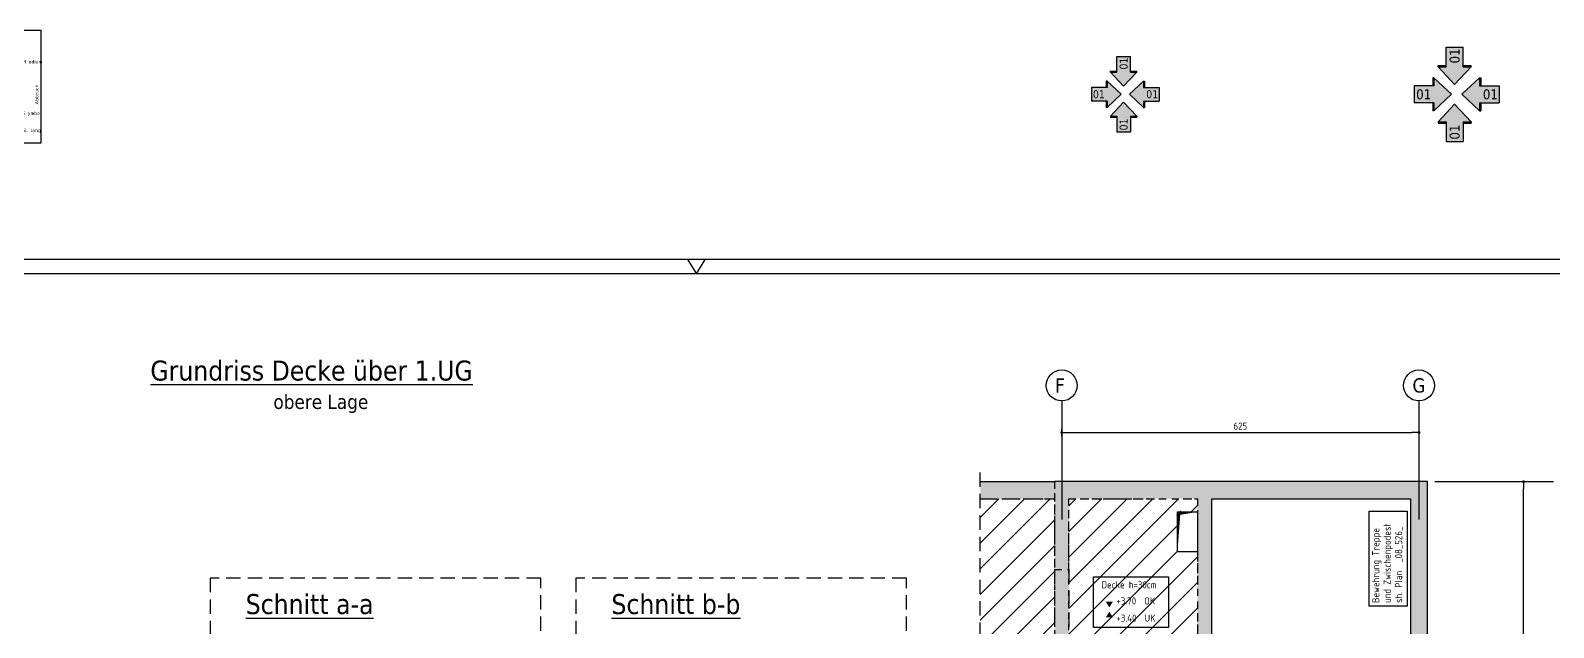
# Model space of a CAD drawing. Extents: x -4 to 88.1, y -7.1 to 49.1.
# Drawn here: x 24.06 to 50.71, y 35.61 to 46.06 of the extents above; entities that cross this region are included whole.
import ezdxf
from ezdxf.enums import TextEntityAlignment as Align

# ---------------------------------------------------------------- set-up
doc = ezdxf.new("R2010")
doc.units = 0
doc.header["$LTSCALE"] = 0.5
for name, pattern in [('AUSGEZOGEN', [1000.01, 1000, 0.01]), ('DASHED', [0.75, 0.5, -0.25]), ('DOT', [0.175, 0.05, -0.125]), ('STRICHLINIE', [0.75, 0.5, -0.25]), ('VERDECKT', [0.375, 0.25, -0.125])]:
    doc.linetypes.add(name, pattern=pattern)
for name, color, linetype in [('ACHSEN', 7, 'Continuous'), ('AFU', 7, 'Continuous'), ('BETON', 7, 'Continuous'), ('Brüstung EG', 7, 'Continuous'), ('DD', 7, 'Continuous'), ('DETAIL', 7, 'Continuous'), ('EG', 7, 'Continuous'), ('grau_hell', 7, 'Continuous'), ('grau_mittel', 7, 'Continuous'), ('HILFE', 7, 'Continuous'), ('INDEX', 7, 'Continuous'), ('koten', 7, 'Continuous'), ('MASSE', 7, 'Continuous'), ('OBJEKT', 7, 'Continuous'), ('RAHMEN', 7, 'Continuous'), ('RND_BILD', 7, 'Continuous'), ('SCHATTEN', 7, 'Continuous'), ('SCHRAFF', 7, 'Continuous'), ('SFP_Achsen', 7, 'Continuous'), ('TEXT', 7, 'Continuous'), ('VERDECKT', 7, 'Continuous')]:
    doc.layers.add(name, color=color, linetype=linetype)
doc.styles.add('helv', font='tahoma.ttf')
doc.styles.add('txt', font='isocp.shx')
doc.linetypes.add('ABBRUCH', pattern='A,0.15,-0.15,["x",Standard,S=0.07,R=0,X=-0.1,Y=-0.0238],-0.005', length=0.305)
doc.linetypes.add('AFU_50M', pattern='A,0.45,["/",Standard,S=0.2,R=0,X=-0.01,Y=-0.1],0.07,["/",Standard,S=0.2,R=0,X=-0.01,Y=-0.1],0.45', length=0.97)
doc.linetypes.add('AFU_50S', pattern='A,0,-0.15,["/",Standard,S=0.2,R=0,X=-0.01,Y=-0.1],0,-0.07,["/",Standard,S=0.2,R=0,X=-0.01,Y=-0.1],-0.15', length=0.37)
doc.linetypes.add('AFU_50SL', pattern='A,0,-0.75,["/",Standard,S=0.2,R=0,X=-0.01,Y=-0.1],0,-0.07,["/",Standard,S=0.2,R=0,X=-0.01,Y=-0.1],-0.75', length=1.57)
doc.dimstyles.new('DOT_I', dxfattribs={"dimscale": 0.5, "dimtxt": 0.25, "dimasz": 0.25, "dimexe": 0.1, "dimexo": 0.3, "dimgap": 0.1, "dimtad": 1, "dimdec": 3, "dimzin": 3, "dimtxsty": 'txt', "dimblk": 'DOT', "dimblk1": 'DOT', "dimblk2": 'DOT', "dimsah": 1, "dimcen": 0.1, "dimse1": 1, "dimse2": 1, "dimazin": 0, "dimtfac": 1, "dimtdec": 4, "dimtix": 1, "dimtmove": 2, "dimatfit": 3, "dimfxl": 0, "dimtvp": 1, "dimtolj": 1, "dimtzin": 0, "dimarcsym": 0})

# ---------------------------------------------------------------- blocks, each defined once
blk = doc.blocks.new('DOT')
at = {"layer": 'MASSE', "color": 7, "linetype": 'Continuous'}
for p, q in [((0, 0), (-1, 0)), ((0, 0.54), (0, -0.54))]:
    blk.add_line(p, q, dxfattribs=at)
at = {"layer": 'MASSE', "color": 7, "linetype": 'Continuous', "const_width": 0.2}
blk.add_lwpolyline([(-0.1, 0, 1), (0.1, 0, 1)], format="xyb", close=True, dxfattribs=at)
blk = doc.blocks.new('*D23')
at = {"layer": 'Defpoints', "color": 0, "linetype": 'AUSGEZOGEN', "transparency": 16777216}
for p in [(42.104, 39.022), (48.354, 39.022), (48.354, 39.022)]:
    blk.add_point(p, dxfattribs=at)
at = {"layer": 'MASSE', "color": 0, "linetype": 'AUSGEZOGEN', "lineweight": -2, "transparency": 16777216}
blk.add_line((42.229, 39.022), (48.229, 39.022), dxfattribs=at)
at = {"layer": 'MASSE', "color": 0, "linetype": 'AUSGEZOGEN', "lineweight": -2, "transparency": 16777216, "xscale": 0.125, "yscale": 0.125, "zscale": 0.125, "rotation": 180}
blk.add_blockref('DOT', (42.104, 39.022), dxfattribs=at)
at = {"layer": 'MASSE', "color": 0, "linetype": 'AUSGEZOGEN', "lineweight": -2, "transparency": 16777216, "xscale": 0.125, "yscale": 0.125, "zscale": 0.125}
blk.add_blockref('DOT', (48.354, 39.022), dxfattribs=at)
at = {"layer": 'MASSE', "color": 0, "linetype": 'AUSGEZOGEN', "transparency": 16777216, "insert": (45.229, 39.135), "char_height": 0.125, "attachment_point": 5, "style": 'txt'}
blk.add_mtext('\\A1;625', dxfattribs=at)
blk = doc.blocks.new('*D24')
at = {"layer": 'Defpoints', "color": 0, "linetype": 'AUSGEZOGEN', "transparency": 16777216}
for p in [(50.183, 38.163), (50.183, 38.163), (50.183, 30.038)]:
    blk.add_point(p, dxfattribs=at)
at = {"layer": 'MASSE', "color": 0, "linetype": 'AUSGEZOGEN', "lineweight": -2, "transparency": 16777216}
blk.add_line((50.183, 30.163), (50.183, 38.038), dxfattribs=at)
at = {"layer": 'MASSE', "color": 0, "linetype": 'AUSGEZOGEN', "lineweight": -2, "transparency": 16777216, "xscale": 0.125, "yscale": 0.125, "zscale": 0.125}
for p, rotation in [((50.183, 38.163), 90), ((50.183, 30.038), 270)]:
    blk.add_blockref('DOT', p, dxfattribs=dict(at, rotation=rotation))
at = {"layer": 'MASSE', "color": 0, "linetype": 'AUSGEZOGEN', "transparency": 16777216, "insert": (50.061, 34.1), "char_height": 0.125, "attachment_point": 5, "rotation": 90, "style": 'txt'}
blk.add_mtext('\\A1;812,5', dxfattribs=at)
blk = doc.blocks.new('okrd_o')
at = {"layer": 'koten', "color": 7, "linetype": 'Continuous'}
blk.add_solid([(-0.125, 0.202), (0.125, 0.202), (0, 0)], dxfattribs=at)
at = {"layer": 'koten', "style": 'txt'}
blk.add_attdef('OKRD', (0.25, 0.1), '', height=0.25, dxfattribs=at)
blk = doc.blocks.new('okrd_u')
at = {"layer": 'koten', "color": 7, "linetype": 'Continuous'}
blk.add_solid([(-0.125, -0.202), (0.125, -0.202), (0, 0)], dxfattribs=at)
at = {"layer": 'koten', "style": 'txt'}
blk.add_attdef('OKRD', (0.25, -0.35), '', height=0.25, dxfattribs=at)
blk = doc.blocks.new('DINA0')
at = {"layer": 'RAHMEN'}
blk.add_line((118.9, 84.1), (0, 84.1), dxfattribs=at)
at = {"layer": 'RAHMEN', "color": 7, "linetype": 'Continuous'}
for p, q in [((59.14, 84.1), (59.45, 83.6)), ((59.45, 83.6), (59.76, 84.1))]:
    blk.add_line(p, q, dxfattribs=at)
at = {"layer": 'RAHMEN', "color": 5}
blk.add_line((118.4, 83.6), (2, 83.6), dxfattribs=at)
blk = doc.blocks.new('hin_ind5')
at = {"layer": 'grau_hell', "linetype": 'AUSGEZOGEN'}
h = blk.add_hatch(color=9, dxfattribs=at)
h.dxf.hatch_style = 2
h.paths.add_polyline_path([(0, 0), (0.619, -0.577), (0.619, -0.3), (1.306, -0.3), (1.306, 0.3), (0.619, 0.3), (0.619, 0.577)])
h.paths.add_polyline_path([(0.34, -0.274), (1.311, -0.274), (1.311, 0.274), (0.34, 0.274)], flags=9)
at = {"layer": 'OBJEKT', "linetype": 'AUSGEZOGEN'}
for points in [[(0.619, 0.3), (0.66, 0.3), (0.66, 0.577), (0.619, 0.577)], [(0.619, -0.577), (0.66, -0.577), (0.66, -0.3), (0.619, -0.3)]]:
    blk.add_hatch(color=1, dxfattribs=at).paths.add_polyline_path(points)
at = {"layer": 'OBJEKT', "color": 1, "linetype": 'AUSGEZOGEN'}
for p, q in [((0, 0), (0.619, 0.577)), ((0.619, 0.577), (0.619, 0.3)), ((0.619, 0.577), (0.66, 0.577)), ((0.66, 0.577), (0.66, 0.3)), ((0, 0), (0.619, -0.577)), ((0.619, 0.3), (1.306, 0.3)), ((1.306, 0.3), (1.306, -0.3)), ((0.619, -0.3), (0.619, -0.577)), ((0.619, -0.3), (1.306, -0.3)), ((0.66, -0.3), (0.66, -0.577))]:
    blk.add_line(p, q, dxfattribs=at)
at = {"layer": 'OBJEKT', "color": 7, "linetype": 'AUSGEZOGEN'}
blk.add_line((0.619, -0.577), (0.66, -0.577), dxfattribs=at)
at = {"layer": 'INDEX', "color": 1, "linetype": 'Continuous', "style": 'helv'}
blk.add_attdef('INDEX', text='', height=0.35, rotation=360, dxfattribs=at).set_placement((1.259, 0), align=Align.MIDDLE_RIGHT)

msp = doc.modelspace()

# ---------------------------------------------------------------- hatches: boundary and pattern name
at = {"layer": 'grau_hell', "linetype": 'AUSGEZOGEN'}
h = msp.add_hatch(dxfattribs=at)
h.set_pattern_fill('ANSI31', color=9, scale=0.1, style=0, double=1)
h.paths.add_polyline_path([(17.3044, 31.697), (17.3044, 37.8627), (15.9794, 37.8627), (15.9794, 36.6227), (15.9794, 35.4877), (15.9794, 31.0327), (16.1694, 31.0327), (16.1694, 30.8527), (15.9794, 30.8527), (15.9794, 29.9127), (15.9794, 28.2877), (20.8744, 28.2877), (21.2744, 28.2877), (21.6294, 28.2877), (22.5144, 28.2877), (25.2794, 28.2877), (25.2794, 28.0377), (25.0294, 28.0377), (25.0294, 27.5077), (25.2794, 27.5077), (25.2794, 27.7577), (25.5294, 27.7577), (25.5294, 27.5077), (29.2669, 27.5077), (29.2669, 23.9127), (36.1544, 23.9127), (36.1544, 27.6877), (35.7044, 27.6877), (35.7044, 28.1377), (36.1544, 28.1377), (36.1544, 28.2877), (37.7844, 28.2877), (38.3844, 28.2877), (40.9294, 28.2877), (40.9294, 28.8377), (40.9294, 29.9127), (40.9294, 30.1627), (41.9794, 30.1627), (41.9794, 35.4877), (41.9794, 36.6227), (41.9794, 37.8627), (40.6794, 37.8627), (40.6794, 31.697)])
h.paths.add_polyline_path([(24.5294, 30.6627), (24.5294, 29.9677), (24.2794, 29.9677), (24.2794, 30.6627)], flags=16)
h.paths.add_polyline_path([(25.9294, 30.6627), (26.1794, 30.6627), (26.1794, 30.4627), (26.3794, 30.4627), (26.3794, 30.2627), (26.1794, 30.2627), (26.1794, 29.9677), (25.9294, 29.9677)], flags=16)
h.paths.add_polyline_path([(23.6144, 31.0327), (23.6144, 30.8527), (23.4344, 30.8527), (23.4344, 31.0327)], flags=16)
h.paths.add_polyline_path([(23.2744, 31.0327), (23.2744, 30.8527), (23.0944, 30.8527), (23.0944, 31.0327)], flags=16)
h.paths.add_polyline_path([(22.4294, 30.6627), (22.4294, 29.9677), (22.1794, 29.9677), (22.1794, 30.6627)], flags=16)
h.paths.add_polyline_path([(28.0294, 30.6627), (28.2794, 30.6627), (28.2794, 29.9677), (28.0294, 29.9677)], flags=16)
h.paths.add_polyline_path([(27.9844, 28.1377), (28.4844, 28.1377), (28.4844, 27.6777), (27.9844, 27.6777)], flags=16)
h.paths.add_polyline_path([(20.7794, 30.6627), (20.7794, 29.9677), (20.5294, 29.9677), (20.5294, 30.6627)], flags=16)
h.paths.add_polyline_path([(29.6794, 30.6627), (29.9294, 30.6627), (29.9294, 30.4627), (30.1294, 30.4627), (30.1294, 30.2627), (29.9294, 30.2627), (29.9294, 29.9677), (29.6794, 29.9677)], flags=16)
h.paths.add_polyline_path([(28.8244, 28.1377), (29.2444, 28.1377), (29.2444, 27.7177), (28.8244, 27.7177)], flags=16)
h.paths.add_polyline_path([(30.5894, 31.0327), (30.7694, 31.0327), (30.7694, 30.8527), (30.5894, 30.8527)], flags=16)
h.paths.add_polyline_path([(30.9344, 31.0327), (31.1144, 31.0327), (31.1144, 30.8527), (30.9344, 30.8527)], flags=16)
h.paths.add_polyline_path([(18.6794, 30.6627), (18.6794, 29.9677), (18.4294, 29.9677), (18.4294, 30.6627)], flags=16)
h.paths.add_polyline_path([(31.7794, 30.6627), (32.0294, 30.6627), (32.0294, 29.9677), (31.7794, 29.9677)], flags=16)
h.paths.add_polyline_path([(31.8044, 28.1377), (32.3044, 28.1377), (32.3044, 27.6377), (31.8044, 27.6377)], flags=16)
h.paths.add_polyline_path([(16.8388, 30.7777), (16.8388, 30.5977), (16.6588, 30.5977), (16.6588, 30.7777)], flags=16)
h.paths.add_polyline_path([(33.4294, 30.6627), (33.6794, 30.6627), (33.6794, 29.9677), (33.4294, 29.9677)], flags=16)
h.paths.add_polyline_path([(33.2094, 28.0777), (33.5094, 28.0777), (33.5094, 27.7777), (33.2094, 27.7777)], flags=16)
h.paths.add_polyline_path([(35.5294, 30.6627), (35.7794, 30.6627), (35.7794, 29.9677), (35.5294, 29.9677)], flags=16)
h.paths.add_polyline_path([(37.1794, 30.6627), (37.4294, 30.6627), (37.4294, 29.9677), (37.1794, 29.9677)], flags=16)
h.paths.add_polyline_path([(38.0944, 31.0327), (38.2744, 31.0327), (38.2744, 30.8527), (38.0944, 30.8527)], flags=16)
h.paths.add_polyline_path([(38.4344, 31.0327), (38.6144, 31.0327), (38.6144, 30.8527), (38.4344, 30.8527)], flags=16)
h.paths.add_polyline_path([(39.2794, 30.6627), (39.5294, 30.6627), (39.5294, 29.9677), (39.2794, 29.9677)], flags=16)
h.paths.add_polyline_path([(41.1188, 30.7777), (41.2988, 30.7777), (41.2988, 30.5977), (41.1188, 30.5977)], flags=16)
h = msp.add_hatch(dxfattribs=at)
h.set_pattern_fill('ANSI31', color=9, scale=0.1, style=0, double=1)
h.paths.add_polyline_path([(43.9294, 35.3377), (44.4794, 35.3377), (44.4794, 36.9327), (44.1294, 36.9327), (44.1294, 37.6327), (44.4794, 37.6327), (44.4794, 37.8627), (42.2294, 37.8627), (42.2295, 30.1627), (43.4444, 30.1627), (44.4794, 30.1627), (44.4794, 31.0227), (44.2294, 31.0227), (44.2294, 33.2727), (44.4794, 33.2727), (44.4794, 33.9777), (43.9294, 33.9777)])
at = {"layer": 'grau_mittel'}
for points in [[(41.9794, 37.8627), (41.9794, 38.1627), (40.6794, 38.1627), (40.6794, 37.8627)], [(44.7294, 29.9127), (44.7294, 33.6727), (44.7294, 37.8627), (48.2044, 37.8627), (48.2044, 33.6727), (48.2044, 33.1627), (48.5044, 33.1627), (48.5044, 33.1627), (48.5044, 38.1627), (41.9794, 38.1627), (41.9794, 36.6227), (42.2294, 36.6227), (42.2294, 37.8627), (44.4794, 37.8627), (44.4794, 30.1627), (43.3544, 30.1627), (43.3544, 29.9127)]]:
    msp.add_hatch(color=61, dxfattribs=at).paths.add_polyline_path(points)
h = msp.add_hatch(color=61, dxfattribs=at)
h.paths.add_polyline_path([(42.2294, 36.6227), (41.9794, 36.6227), (41.9794, 35.4877), (42.2294, 35.4877)])
h.paths.add_polyline_path([(43.3544, 29.9127), (43.3544, 30.1627), (42.2294, 30.1627), (42.2294, 29.9127)])
h.paths.add_polyline_path([(41.1794, 29.9127), (40.9294, 29.9127), (40.9294, 28.8377), (41.1794, 28.8377)])
at = {"layer": 'SCHRAFF', "linetype": 'AUSGEZOGEN'}
h = msp.add_hatch(dxfattribs=at)
h.set_pattern_fill('DOTS', scale=0.8, double=1)
h.set_pattern_definition([(0, (-69.080496, 378.069226), (0.025, 0.05), [0, -0.05])])
h.paths.add_polyline_path([(48.5044, 38.1627), (41.9794, 38.1627), (41.9794, 29.9127), (43.4444, 29.9127), (43.4444, 30.1627), (42.2295, 30.1627), (42.2294, 37.8627), (44.4794, 37.8627), (44.4794, 30.1627), (44.3294, 30.1627), (44.3294, 29.9127), (44.7294, 29.9127), (44.7294, 37.8627), (48.2044, 37.8627), (48.2044, 33.1627), (48.5044, 33.1627)])

# ---------------------------------------------------------------- linework, layer by layer
at = {"layer": 'ACHSEN', "color": 140, "linetype": 'AUSGEZOGEN'}
for p, q in [((42.1044, 39.5759), (42.1044, 37.5029)), ((48.3544, 39.5759), (48.3544, 37.5029)), ((48.6323, 38.1627), (50.7083, 38.1627))]:
    msp.add_line(p, q, dxfattribs=at)
at = {"layer": 'AFU', "color": 8, "linetype": 'ABBRUCH'}
msp.add_lwpolyline([(20.3948, 44.0921), (24.2494, 44.0921), (24.2494, 46.0589), (20.3948, 46.0589)], close=True, dxfattribs=at)
at = {"layer": 'BETON', "color": 6, "linetype": 'AUSGEZOGEN'}
msp.add_line((40.6794, 38.1627), (41.9794, 38.1627), dxfattribs=at)
at = {"layer": 'BETON', "color": 6, "linetype": 'AUSGEZOGEN', "lineweight": -2}
for p, q in [((48.5044, 38.1627), (41.9794, 38.1627)), ((48.5044, 33.1627), (48.5044, 38.1627)), ((44.7294, 33.6727), (44.7294, 37.8627)), ((44.7294, 37.8627), (48.2044, 37.8627)), ((48.2044, 37.8627), (48.2044, 33.6727))]:
    msp.add_line(p, q, dxfattribs=at)
at = {"layer": 'Brüstung EG', "color": 102, "linetype": 'DOT'}
for p, q in [((40.6794, 38.1627), (41.9794, 38.1627)), ((40.6794, 37.8627), (41.9794, 37.8627))]:
    msp.add_line(p, q, dxfattribs=at)
at = {"layer": 'DD', "color": 7, "linetype": 'AUSGEZOGEN'}
msp.add_lwpolyline([(44.1294, 37.6327), (44.4794, 37.6327), (44.4794, 36.9327), (44.1294, 36.9327)], close=True, dxfattribs=at)
at = {"layer": 'DETAIL', "color": 102, "linetype": 'STRICHLINIE'}
for points in [[(27.2098, 36.476), (27.2098, 32.5509), (32.9905, 32.5509), (32.9905, 36.476)], [(33.6078, 36.476), (33.6078, 32.5509), (39.3884, 32.5509), (39.3884, 36.476)]]:
    msp.add_lwpolyline(points, close=True, dxfattribs=at)
at = {"layer": 'EG', "color": 0, "linetype": 'DOT', "lineweight": -2}
for p, q in [((48.5044, 38.1627), (41.9794, 38.1627)), ((41.9794, 38.1627), (41.9794, 29.9127)), ((48.5044, 33.1627), (48.5044, 38.1627)), ((42.2295, 30.1627), (42.2294, 37.8627)), ((42.2294, 37.8627), (44.4794, 37.8627)), ((44.4794, 37.8627), (44.4794, 30.1627)), ((44.7294, 29.9127), (44.7294, 37.8627)), ((44.7294, 37.8627), (48.2044, 37.8627)), ((48.2044, 37.8627), (48.2044, 33.1627))]:
    msp.add_line(p, q, dxfattribs=at)
at = {"layer": 'HILFE', "color": 102, "linetype": 'DASHED'}
msp.add_line((40.6794, 31.697), (40.6794, 38.4278), dxfattribs=at)
at = {"layer": 'OBJEKT', "color": 1, "linetype": 'AUSGEZOGEN'}
msp.add_lwpolyline([(42.6636, 36.4988), (43.9755, 36.4988), (43.9755, 35.6097), (42.6636, 35.6097)], close=True, dxfattribs=at)
at = {"layer": 'SCHATTEN', "color": 1, "linetype": 'AUSGEZOGEN'}
msp.add_lwpolyline([(44.1294, 36.9327, 0, 0.0531, 0), (44.156, 37.6317, 0, 0, 0), (44.1318, 37.6042, 0.0571, 0, 0), (44.4794, 37.6327, 0, 0, 0)], format="xyseb", dxfattribs=at)
at = {"layer": 'SFP_Achsen', "color": 7, "linetype": 'AUSGEZOGEN'}
for centre in [(42.1044, 39.8464), (48.3544, 39.8464)]:
    msp.add_circle(centre, 0.2705, dxfattribs=at)
at = {"layer": 'TEXT', "color": 7, "linetype": 'AUSGEZOGEN'}
msp.add_lwpolyline([(47.4807, 35.9855), (47.4807, 37.6466), (48.1495, 37.6466), (48.1495, 35.9855)], close=True, dxfattribs=at)
at = {"layer": 'VERDECKT', "color": 7, "linetype": 'VERDECKT', "lineweight": -2}
for p, q in [((41.9794, 38.1627), (41.9794, 36.6227)), ((42.2294, 36.6227), (42.2294, 37.8627)), ((42.2294, 37.8627), (44.4794, 37.8627)), ((44.4794, 37.8627), (44.4794, 30.1627)), ((41.9794, 36.6227), (42.2294, 36.6227))]:
    msp.add_line(p, q, dxfattribs=at)
at = {"layer": 'VERDECKT', "color": 7, "linetype": 'DASHED'}
for p, q in [((40.6794, 37.8627), (41.9794, 37.8627)), ((41.9794, 36.6227), (41.9794, 35.4877)), ((42.2294, 36.6227), (42.2294, 35.4877))]:
    msp.add_line(p, q, dxfattribs=at)

# ---------------------------------------------------------------- block references
at = {"layer": 'koten', "color": 6, "linetype": 'AUSGEZOGEN', "xscale": 0.5, "yscale": 0.5, "zscale": 0.5}
for name, p, values in [('okrd_o', (42.9379, 35.9626), {'OKRD': '+3.70  OK'}), ('okrd_u', (42.9379, 35.8876), {'OKRD': '+3.40  UK'})]:
    msp.add_blockref(name, p, dxfattribs=at).add_auto_attribs(values)
at = {"layer": 'RAHMEN', "color": 7, "xscale": 0.5, "yscale": 0.5, "zscale": 0.5}
msp.add_blockref('DINA0', (5.9889, 0), dxfattribs=at)
at = {"layer": 'RND_BILD', "color": 7, "linetype": 'AUSGEZOGEN', "rotation": 90}
for p, xscale, yscale, zscale in [((43.1877, 45.0813), 0.4, 0.4, 0.4), ((48.978, 45.1147), 0.5, 0.5, 0.5)]:
    msp.add_blockref('hin_ind5', p, dxfattribs=dict(at, xscale=xscale, yscale=yscale, zscale=zscale)).add_auto_attribs({'INDEX': '01'})
at = {"layer": 'RND_BILD', "color": 7, "linetype": 'AUSGEZOGEN'}
ref = msp.add_blockref('hin_ind5', (43.1456, 44.943), dxfattribs=dict(at, xscale=-0.4, yscale=0.4, zscale=0.4))
ref.add_attrib('INDEX', '01', dxfattribs={"layer": 'INDEX', "color": 1, "linetype": 'Continuous', "height": 0.14, "style": 'helv'}).set_placement((42.8599, 44.943), align=Align.MIDDLE_RIGHT)
for p, xscale, yscale, zscale in [((43.2895, 44.943), 0.4, 0.4, 0.4), ((49.1052, 44.9419), 0.5, 0.5, 0.5)]:
    msp.add_blockref('hin_ind5', p, dxfattribs=dict(at, xscale=xscale, yscale=yscale, zscale=zscale)).add_auto_attribs({'INDEX': '01'})
ref = msp.add_blockref('hin_ind5', (48.9254, 44.9419), dxfattribs=dict(at, xscale=-0.5, yscale=0.5, zscale=0.5))
ref.add_attrib('INDEX', '01', dxfattribs={"layer": 'INDEX', "color": 1, "linetype": 'Continuous', "height": 0.175, "style": 'helv'}).set_placement((48.5682, 44.9419), align=Align.MIDDLE_RIGHT)
ref = msp.add_blockref('hin_ind5', (43.1877, 44.8048), dxfattribs=dict(at, xscale=-0.4, yscale=0.4, zscale=0.4, rotation=90))
ref.add_attrib('INDEX', '01', dxfattribs={"layer": 'INDEX', "color": 1, "linetype": 'Continuous', "height": 0.14, "rotation": 90, "style": 'helv'}).set_placement((43.1877, 44.519), align=Align.MIDDLE_RIGHT)
ref = msp.add_blockref('hin_ind5', (48.978, 44.7691), dxfattribs=dict(at, xscale=-0.5, yscale=0.5, zscale=0.5, rotation=90))
ref.add_attrib('INDEX', '01', dxfattribs={"layer": 'INDEX', "color": 1, "linetype": 'Continuous', "height": 0.175, "rotation": 90, "style": 'helv'}).set_placement((48.978, 44.4119), align=Align.MIDDLE_RIGHT)

# ---------------------------------------------------------------- texts
at = {"layer": 'AFU', "color": 8, "linetype": 'AFU_50M', "style": 'txt'}
msp.add_text('AFU 50M edium', height=0.0625, dxfattribs=at).set_placement((23.6046, 45.4806))
at = {"layer": 'AFU', "color": 8, "linetype": 'ABBRUCH', "style": 'txt'}
msp.add_text('Abbruch', height=0.0625, rotation=90, dxfattribs=at).set_placement((24.2041, 44.7616))
at = {"layer": 'AFU', "color": 8, "linetype": 'AFU_50S', "style": 'txt'}
msp.add_text('AFU 50S ymbol', height=0.0625, dxfattribs=at).set_placement((23.6046, 44.5806))
at = {"layer": 'AFU', "color": 8, "linetype": 'AFU_50SL', "style": 'txt'}
msp.add_text('AFU 50SL lang', height=0.0625, dxfattribs=at).set_placement((23.6046, 44.2806))
at = {"layer": 'SFP_Achsen', "color": 6, "linetype": 'AUSGEZOGEN', "style": 'helv'}
for s, p in [('F', (41.9904, 39.722)), ('G', (48.2404, 39.722))]:
    msp.add_text(s, height=0.25, dxfattribs=at).set_placement(p)
at = {"layer": 'TEXT', "color": 5, "linetype": 'AUSGEZOGEN', "style": 'helv'}
for s, p in [('%%UGrundriss Decke über 1.UG', (26.1624, 39.9322)), ('%%uSchnitt a-a', (27.8301, 35.8454)), ('%%uSchnitt b-b', (34.228, 35.8454))]:
    msp.add_text(s, height=0.35, dxfattribs=at).set_placement(p)
at = {"layer": 'TEXT', "color": 6, "linetype": 'AUSGEZOGEN', "style": 'helv'}
msp.add_text('obere Lage', height=0.25, dxfattribs=at).set_placement((28.3153, 39.4354))
at = {"layer": 'TEXT', "color": 7, "linetype": 'AUSGEZOGEN', "style": 'txt'}
for s, p in [('Bewehrung Treppe', (47.6609, 36.0407)), ('und Zwischenpodest', (47.8609, 36.0407)), ('sh. Plan  _08_526_', (48.0609, 36.0407))]:
    msp.add_text(s, height=0.125, rotation=90, dxfattribs=at).set_placement(p)
at = {"layer": 'TEXT', "color": 1, "linetype": 'AUSGEZOGEN', "style": 'txt'}
msp.add_text('Decke h=30cm', height=0.125, dxfattribs=at).set_placement((42.7998, 36.2956))

# ---------------------------------------------------------------- dimensions: what is measured, and where the dimension line sits
at = {"layer": 'MASSE', "color": 7, "linetype": 'AUSGEZOGEN'}
dim = msp.add_linear_dim(base=(48.3544, 39.0223), p1=(42.1044, 39.0223), p2=(48.3544, 39.0223), dimstyle='DOT_I', override={"dimdec": 0, "dimlfac": 100}, dxfattribs=at)
dim.commit()
dim.dimension.update_dxf_attribs({"geometry": '*D23', "text_midpoint": (45.2294, 39.1348)})
dim = msp.add_linear_dim(base=(50.1831, 38.1627), p1=(50.1831, 30.0377), p2=(50.1831, 38.1627), angle=90, dimstyle='DOT_I', override={"dimdec": 1, "dimlfac": 100}, dxfattribs=at)
dim.commit()
dim.dimension.update_dxf_attribs({"geometry": '*D24', "text_midpoint": (50.0612, 34.1002)})

doc.saveas('drawing.dxf')
